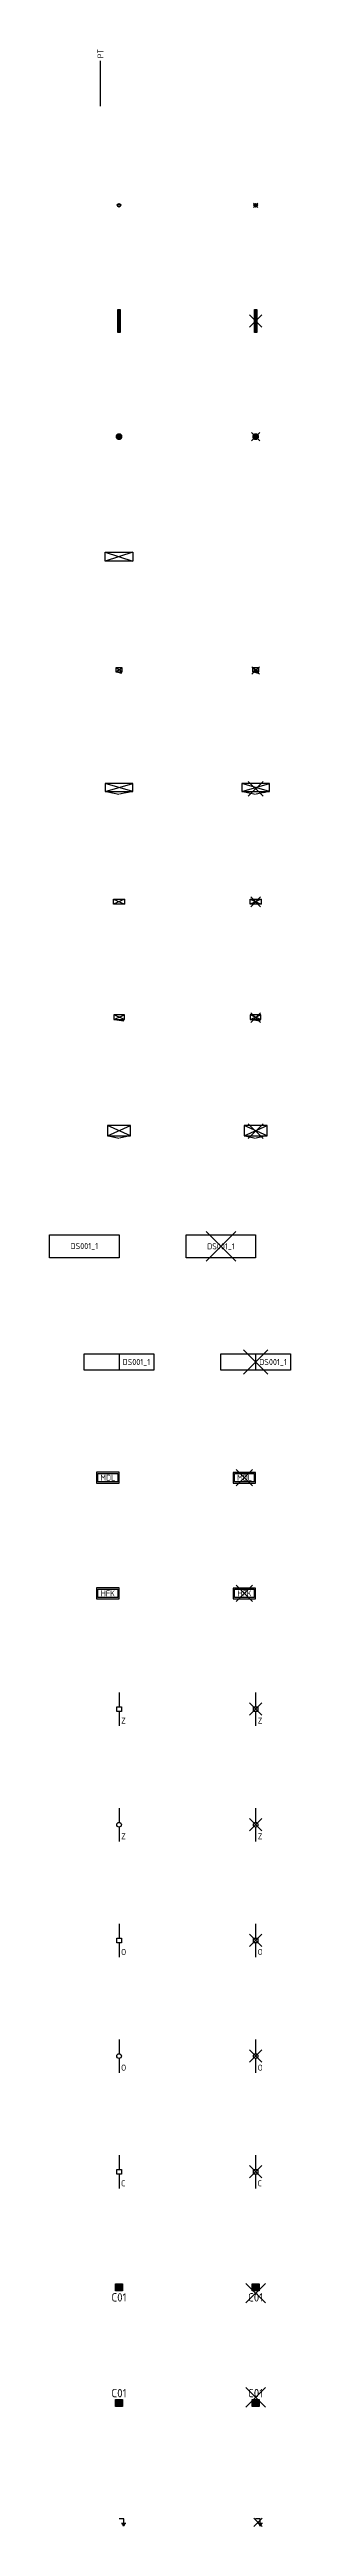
# Model space of a CAD drawing. Header units: metres. Extents: x -3 to 7, y 0 to 220.
# Drawn here: x -3 to 7.4, y -0.3 to 106.7 of the extents above; entities that cross this region are included whole.
import ezdxf
from ezdxf.enums import TextEntityAlignment as Align

# ---------------------------------------------------------------- set-up
doc = ezdxf.new("R2010")
doc.units = ezdxf.units.M
doc.styles.add('NLCS-ISO', font='NLCS-ISO.ttf')

# ---------------------------------------------------------------- blocks, each defined once
blk = doc.blocks.new('SIS-AARDE-SO')
for p, q in [((0.2, 0), (0, 0)), ((0.3, -0.2), (0.1, -0.2)), ((0.27, -0.24), (0.12, -0.24)), ((0.25, -0.28), (0.15, -0.28)), ((0.22, -0.31), (0.17, -0.31)), ((0.2, -0.2), (0.2, 0))]:
    blk.add_line(p, q)
blk = doc.blocks.new('SIS-CEMBRE_BOVEN-SO')
at = {"flags": 128}
blk.add_lwpolyline([(-0.15, 0.15), (0.15, 0.15), (0.15, -0.15), (-0.15, -0.15)], close=True, dxfattribs=at)
at = {"extrusion": (0, 0, -1)}
blk.add_solid([(0.15, 0.15), (-0.15, 0.15), (0.15, -0.15), (-0.15, -0.15)], dxfattribs=at)
at = {"insert": (0, 0.25), "char_height": 0.36, "attachment_point": 8, "line_spacing_factor": 0.85, "style": 'NLCS-ISO'}
blk.add_mtext('C01', dxfattribs=at)
blk = doc.blocks.new('SIS-CEMBRE_ONDER-SO')
at = {"flags": 128}
blk.add_lwpolyline([(-0.15, 0.15), (0.15, 0.15), (0.15, -0.15), (-0.15, -0.15)], close=True, dxfattribs=at)
at = {"extrusion": (0, 0, -1)}
blk.add_solid([(0.15, 0.15), (-0.15, 0.15), (0.15, -0.15), (-0.15, -0.15)], dxfattribs=at)
at = {"insert": (0, -0.25), "char_height": 0.36, "attachment_point": 2, "line_spacing_factor": 0.85, "style": 'NLCS-ISO'}
blk.add_mtext('C01', dxfattribs=at)
blk = doc.blocks.new('SIS-COMPONENT_CONDENSATOR_HSK')
for p, q in [((0, 0.72), (0, 0.1)), ((0, -0.1), (0, -0.72))]:
    blk.add_line(p, q)
at = {"flags": 128}
blk.add_lwpolyline([(-0.1, 0.1), (0.1, 0.1), (0.1, -0.1), (-0.1, -0.1)], close=True, dxfattribs=at)
at = {"style": 'NLCS-ISO'}
blk.add_text('C', height=0.26, dxfattribs=at).set_placement((0.09, -0.63))
blk = doc.blocks.new('SIS-COMPONENT_ONTVANGER')
for p, q in [((0, 0.71), (0, 0.1)), ((0, -0.1), (0, -0.72))]:
    blk.add_line(p, q)
blk.add_circle((0, 0), 0.1)
at = {"style": 'NLCS-ISO'}
blk.add_text('O', height=0.26, dxfattribs=at).set_placement((0.09, -0.63))
blk = doc.blocks.new('SIS-COMPONENT_ONTVANGER_HSK')
for p, q in [((0, 0.72), (0, 0.1)), ((0, -0.1), (0, -0.72))]:
    blk.add_line(p, q)
at = {"flags": 128}
blk.add_lwpolyline([(-0.1, 0.1), (0.1, 0.1), (0.1, -0.1), (-0.1, -0.1)], close=True, dxfattribs=at)
at = {"style": 'NLCS-ISO'}
blk.add_text('O', height=0.26, dxfattribs=at).set_placement((0.09, -0.63))
blk = doc.blocks.new('SIS-COMPONENT_ZENDER')
for p, q in [((0, 0.71), (0, 0.1)), ((0, -0.1), (0, -0.72))]:
    blk.add_line(p, q)
blk.add_circle((0, 0), 0.1)
at = {"style": 'NLCS-ISO'}
blk.add_text('Z', height=0.26, dxfattribs=at).set_placement((0.09, -0.63))
blk = doc.blocks.new('SIS-COMPONENT_ZENDER_HSK')
for p, q in [((0, 0.72), (0, 0.1)), ((0, -0.1), (0, -0.72))]:
    blk.add_line(p, q)
at = {"flags": 128}
blk.add_lwpolyline([(-0.1, 0.1), (0.1, 0.1), (0.1, -0.1), (-0.1, -0.1)], close=True, dxfattribs=at)
at = {"style": 'NLCS-ISO'}
blk.add_text('Z', height=0.26, dxfattribs=at).set_placement((0.09, -0.63))
blk = doc.blocks.new('SIS-DETECTIELUS_HFK')
for p, q in [((0, 0.235), (-0.97, 0.235)), ((-0.97, 0.235), (-0.97, -0.235)), ((-0.915, 0.18), (-0.055, 0.18)), ((-0.915, -0.18), (-0.915, 0.18)), ((-0.055, 0.18), (-0.055, -0.18)), ((0, -0.235), (0, 0.235)), ((-0.97, -0.235), (0, -0.235)), ((-0.055, -0.18), (-0.915, -0.18))]:
    blk.add_line(p, q)
at = {"style": 'NLCS-ISO'}
blk.add_text('HFK', height=0.26, dxfattribs=at).set_placement((-0.485, 0), align=Align.MIDDLE_CENTER)
blk = doc.blocks.new('SIS-DETECTIELUS_MDL')
for p, q in [((0, 0.235), (-0.97, 0.235)), ((-0.97, 0.235), (-0.97, -0.235)), ((-0.915, 0.18), (-0.055, 0.18)), ((-0.915, -0.18), (-0.915, 0.18)), ((-0.055, 0.18), (-0.055, -0.18)), ((0, -0.235), (0, 0.235)), ((-0.97, -0.235), (0, -0.235)), ((-0.055, -0.18), (-0.915, -0.18))]:
    blk.add_line(p, q)
at = {"style": 'NLCS-ISO'}
blk.add_text('MDL', height=0.26, dxfattribs=at).set_placement((-0.485, 0), align=Align.MIDDLE_CENTER)
blk = doc.blocks.new('SIS-DETECTIELUS_VECOM')
for p, q in [((-1.5, 0.35), (1.5, 0.35)), ((-1.5, -0.35), (-1.5, 0.35)), ((0, 0.35), (0, -0.35)), ((1.5, 0.35), (1.5, -0.35)), ((1.5, -0.35), (-1.5, -0.35))]:
    blk.add_line(p, q)
at = {"style": 'NLCS-ISO'}
blk.add_text('DS001_1', height=0.26, dxfattribs=at).set_placement((0.75, 0), align=Align.MIDDLE_CENTER)
blk = doc.blocks.new('SIS-DETECTIELUS_VECOM_GESLEPEN')
for p, q in [((-3, 0.5), (0, 0.5)), ((-3, -0.5), (-3, 0.5)), ((0, 0.5), (0, -0.5)), ((0, -0.5), (-3, -0.5))]:
    blk.add_line(p, q)
at = {"insert": (-1.5, 0), "char_height": 0.26, "attachment_point": 5, "line_spacing_factor": 0.85, "style": 'NLCS-ISO'}
blk.add_mtext('DS001_1', dxfattribs=at)
blk = doc.blocks.new('SIS-INSTALLATIEKAST')
for p, q in [((0.5, 0.23), (-0.5, 0.23)), ((-0.5, 0.23), (-0.5, -0.23)), ((0.5, -0.23), (-0.5, 0.23)), ((-0.5, -0.23), (0.5, 0.23)), ((0.5, -0.23), (0.5, 0.23)), ((-0.5, -0.23), (0.5, -0.23)), ((-0.46, -0.23), (-0.01, -0.32)), ((0.46, -0.23), (0.02, -0.32))]:
    blk.add_line(p, q)
blk = doc.blocks.new('SIS-INSTALLATIEKAST_KABEL')
for p, q in [((-0.22, -0.2), (0.23, 0)), ((0.23, 0), (-0.22, 0)), ((0.23, -0.2), (0.23, 0)), ((-0.22, 0), (-0.22, -0.2)), ((0.23, -0.2), (-0.22, 0)), ((-0.22, -0.2), (0.23, -0.2)), ((-0.2, -0.2), (0.2, -0.25))]:
    blk.add_line(p, q)
blk = doc.blocks.new('SIS-INSTALLATIEKAST_KABEL_VOETSTUK')
for p, q in [((-0.24, 0), (0.24, -0.21)), ((0.24, 0), (-0.24, -0.21)), ((-0.24, -0.21), (-0.24, 0)), ((-0.24, 0), (0.24, 0)), ((0.24, -0.21), (-0.24, -0.21)), ((0.24, 0), (0.24, -0.21))]:
    blk.add_line(p, q)
blk = doc.blocks.new('SIS-INSTALLATIEKAST_WISSEL')
for p, q in [((0.6, 0), (-0.6, 0)), ((-0.6, 0), (-0.6, -0.34)), ((0.6, -0.34), (-0.6, 0)), ((-0.6, -0.34), (0.6, 0)), ((0.6, -0.34), (0.6, 0)), ((-0.6, -0.34), (0.6, -0.34)), ((-0.56, -0.34), (-0.01, -0.45)), ((0.56, -0.34), (0.02, -0.45)), ((0.56, -0.34), (0.34, -0.39))]:
    blk.add_line(p, q)
blk = doc.blocks.new('SIS-INSTALLATIEKAST_WISSELVERWARMING')
for p, q in [((-0.14, 0), (-0.14, -0.17)), ((0.14, -0.17), (-0.14, 0)), ((0.14, 0), (-0.14, 0)), ((-0.14, -0.17), (0.14, 0)), ((0.14, -0.17), (0.14, 0)), ((-0.14, -0.17), (0.14, -0.17)), ((-0.11, -0.17), (0.11, -0.22))]:
    blk.add_line(p, q)
blk = doc.blocks.new('SIS-INSTALLATIEKAST_WISSEL_VOETSTUK')
for p, q in [((-0.6, 0), (0.6, -0.39)), ((0.6, 0), (-0.6, -0.39))]:
    blk.add_line(p, q)
at = {"flags": 128}
blk.add_lwpolyline([(-0.6, 0), (0.6, 0), (0.6, -0.39), (-0.6, -0.39)], close=True, dxfattribs=at)
blk = doc.blocks.new('SIS-MARKERING_STIP')
h = blk.add_hatch(color=256)
edge = h.paths.add_edge_path(flags=0)
edge.add_arc((0, 0), 0.15, 0, 360)
blk = doc.blocks.new('SIS-MARKERING_STOPSTREEP')
h = blk.add_hatch(color=256)
h.dxf.hatch_style = 1
h.paths.add_polyline_path([(-0.05, -0.5), (-0.05, 0.5), (0.05, 0.5), (0.05, -0.5)])
at = {"flags": 128}
blk.add_lwpolyline([(-0.05, -0.5), (-0.05, 0.5), (0.05, 0.5), (0.05, -0.5)], close=True, dxfattribs=at)
blk = doc.blocks.new('SIS-MAST')
for radius in [0.075, 0.05]:
    blk.add_circle((0, 0), radius)
blk = doc.blocks.new('SIS-PUNTTONG_R100_LINKS')
blk.add_line((-0.8, -0.72), (-0.8, 1.25))
at = {"style": 'NLCS-ISO'}
blk.add_text('PT', height=0.26, rotation=90, dxfattribs=at).set_placement((-0.8, 1.35), align=Align.MIDDLE_LEFT)
blk = doc.blocks.new('V-SIS-AARDE-SO')
for p, q in [((-0.08, -0.33), (0.28, 0.02)), ((0.28, -0.33), (-0.08, 0.02)), ((0.2, 0), (0, 0)), ((0.3, -0.2), (0.1, -0.2)), ((0.27, -0.24), (0.12, -0.24)), ((0.25, -0.28), (0.15, -0.28)), ((0.22, -0.31), (0.17, -0.31)), ((0.2, -0.2), (0.2, 0))]:
    blk.add_line(p, q)
blk = doc.blocks.new('V-SIS-CEMBRE_BOVEN-SO')
for p, q in [((-0.42, -0.17), (0.42, 0.67)), ((0.42, -0.17), (-0.42, 0.67))]:
    blk.add_line(p, q)
at = {"flags": 128}
blk.add_lwpolyline([(-0.15, 0.15), (0.15, 0.15), (0.15, -0.15), (-0.15, -0.15)], close=True, dxfattribs=at)
at = {"extrusion": (0, 0, -1)}
blk.add_solid([(0.15, 0.15), (-0.15, 0.15), (0.15, -0.15), (-0.15, -0.15)], dxfattribs=at)
at = {"insert": (0, 0.25), "char_height": 0.36, "attachment_point": 8, "line_spacing_factor": 0.85, "style": 'NLCS-ISO'}
blk.add_mtext('C01', dxfattribs=at)
blk = doc.blocks.new('V-SIS-CEMBRE_ONDER-SO')
for p, q in [((0.42, -0.67), (-0.42, 0.17)), ((-0.42, -0.67), (0.42, 0.17))]:
    blk.add_line(p, q)
at = {"flags": 128}
blk.add_lwpolyline([(-0.15, 0.15), (0.15, 0.15), (0.15, -0.15), (-0.15, -0.15)], close=True, dxfattribs=at)
at = {"extrusion": (0, 0, -1)}
blk.add_solid([(0.15, 0.15), (-0.15, 0.15), (0.15, -0.15), (-0.15, -0.15)], dxfattribs=at)
at = {"insert": (0, -0.25), "char_height": 0.36, "attachment_point": 2, "line_spacing_factor": 0.85, "style": 'NLCS-ISO'}
blk.add_mtext('C01', dxfattribs=at)
blk = doc.blocks.new('V-SIS-COMPONENT_CONDENSATOR_HSK')
for p, q in [((-0.26, -0.27), (0.27, 0.27)), ((0.27, -0.27), (-0.26, 0.27)), ((0, 0.72), (0, 0.1)), ((0, -0.1), (0, -0.72))]:
    blk.add_line(p, q)
at = {"flags": 128}
blk.add_lwpolyline([(-0.1, 0.1), (0.1, 0.1), (0.1, -0.1), (-0.1, -0.1)], close=True, dxfattribs=at)
at = {"style": 'NLCS-ISO'}
blk.add_text('C', height=0.26, dxfattribs=at).set_placement((0.09, -0.63))
blk = doc.blocks.new('V-SIS-COMPONENT_ONTVANGER')
for p, q in [((-0.27, -0.27), (0.27, 0.27)), ((0.27, -0.27), (-0.27, 0.27)), ((0, 0.71), (0, 0.1)), ((0, -0.1), (0, -0.72))]:
    blk.add_line(p, q)
blk.add_circle((0, 0), 0.1)
at = {"style": 'NLCS-ISO'}
blk.add_text('O', height=0.26, dxfattribs=at).set_placement((0.09, -0.63))
blk = doc.blocks.new('V-SIS-COMPONENT_ONTVANGER_HSK')
for p, q in [((-0.26, -0.27), (0.27, 0.27)), ((0.27, -0.27), (-0.26, 0.27)), ((0, 0.72), (0, 0.1)), ((0, -0.1), (0, -0.72))]:
    blk.add_line(p, q)
at = {"flags": 128}
blk.add_lwpolyline([(-0.1, 0.1), (0.1, 0.1), (0.1, -0.1), (-0.1, -0.1)], close=True, dxfattribs=at)
at = {"style": 'NLCS-ISO'}
blk.add_text('O', height=0.26, dxfattribs=at).set_placement((0.09, -0.63))
blk = doc.blocks.new('V-SIS-COMPONENT_ZENDER')
for p, q in [((-0.27, -0.27), (0.27, 0.27)), ((0.27, -0.27), (-0.27, 0.27)), ((0, 0.71), (0, 0.1)), ((0, -0.1), (0, -0.72))]:
    blk.add_line(p, q)
blk.add_circle((0, 0), 0.1)
at = {"style": 'NLCS-ISO'}
blk.add_text('Z', height=0.26, dxfattribs=at).set_placement((0.09, -0.63))
blk = doc.blocks.new('V-SIS-COMPONENT_ZENDER_HSK')
for p, q in [((-0.26, -0.27), (0.27, 0.27)), ((0.27, -0.27), (-0.26, 0.27)), ((0, 0.72), (0, 0.1)), ((0, -0.1), (0, -0.72))]:
    blk.add_line(p, q)
at = {"flags": 128}
blk.add_lwpolyline([(-0.1, 0.1), (0.1, 0.1), (0.1, -0.1), (-0.1, -0.1)], close=True, dxfattribs=at)
at = {"style": 'NLCS-ISO'}
blk.add_text('Z', height=0.26, dxfattribs=at).set_placement((0.09, -0.63))
blk = doc.blocks.new('V-SIS-DETECTIELUS_HFK')
for p, q in [((0, 0.23), (-0.97, 0.23)), ((-0.97, 0.23), (-0.97, -0.23)), ((-0.92, 0.18), (-0.06, 0.18)), ((-0.92, -0.18), (-0.92, 0.18)), ((-0.13, -0.35), (-0.84, 0.35)), ((-0.84, -0.35), (-0.13, 0.35)), ((-0.06, 0.18), (-0.06, -0.18)), ((0, -0.23), (0, 0.23)), ((-0.97, -0.23), (0, -0.23)), ((-0.06, -0.18), (-0.92, -0.18))]:
    blk.add_line(p, q)
at = {"style": 'NLCS-ISO'}
blk.add_text('HFK', height=0.26, dxfattribs=at).set_placement((-0.48, 0), align=Align.MIDDLE_CENTER)
blk = doc.blocks.new('V-SIS-DETECTIELUS_MDL')
for p, q in [((0, 0.23), (-0.97, 0.23)), ((-0.97, 0.23), (-0.97, -0.23)), ((-0.92, 0.18), (-0.06, 0.18)), ((-0.92, -0.18), (-0.92, 0.18)), ((-0.13, -0.35), (-0.84, 0.35)), ((-0.84, -0.35), (-0.13, 0.35)), ((-0.06, 0.18), (-0.06, -0.18)), ((0, -0.23), (0, 0.23)), ((-0.97, -0.23), (0, -0.23)), ((-0.06, -0.18), (-0.92, -0.18))]:
    blk.add_line(p, q)
at = {"style": 'NLCS-ISO'}
blk.add_text('MDL', height=0.26, dxfattribs=at).set_placement((-0.48, 0), align=Align.MIDDLE_CENTER)
blk = doc.blocks.new('V-SIS-DETECTIELUS_VECOM')
for p, q in [((-1.5, 0.35), (1.5, 0.35)), ((-1.5, -0.35), (-1.5, 0.35)), ((0.53, -0.53), (-0.53, 0.53)), ((-0.53, -0.53), (0.53, 0.53)), ((0, 0.35), (0, -0.35)), ((1.5, 0.35), (1.5, -0.35)), ((1.5, -0.35), (-1.5, -0.35))]:
    blk.add_line(p, q)
at = {"style": 'NLCS-ISO'}
blk.add_text('DS001_1', height=0.26, dxfattribs=at).set_placement((0.75, 0), align=Align.MIDDLE_CENTER)
blk = doc.blocks.new('V-SIS-DETECTIELUS_VECOM_GESLEPEN')
for p, q in [((-3, 0.5), (0, 0.5)), ((-3, -0.5), (-3, 0.5)), ((-0.86, -0.64), (-2.14, 0.64)), ((-2.14, -0.64), (-0.86, 0.64)), ((0, 0.5), (0, -0.5)), ((0, -0.5), (-3, -0.5))]:
    blk.add_line(p, q)
at = {"style": 'NLCS-ISO'}
blk.add_text('DS001_1', height=0.26, dxfattribs=at).set_placement((-1.5, 0), align=Align.MIDDLE_CENTER)
blk = doc.blocks.new('V-SIS-INSTALLATIEKAST')
for p, q in [((0.5, 0.23), (-0.5, 0.23)), ((-0.5, 0.23), (-0.5, -0.23)), ((0.5, -0.23), (-0.5, 0.23)), ((-0.5, -0.23), (0.5, 0.23)), ((0.32, -0.34), (-0.32, 0.29)), ((-0.32, -0.34), (0.32, 0.29)), ((0.5, -0.23), (0.5, 0.23)), ((-0.5, -0.23), (0.5, -0.23)), ((-0.46, -0.23), (-0.01, -0.32)), ((0.46, -0.23), (0.02, -0.32))]:
    blk.add_line(p, q)
blk = doc.blocks.new('V-SIS-INSTALLATIEKAST_KABEL')
for p, q in [((-0.23, -0.2), (0.23, 0)), ((0.23, 0), (-0.23, 0)), ((0.21, -0.33), (-0.21, 0.09)), ((-0.21, -0.33), (0.21, 0.09)), ((0.23, -0.2), (0.23, 0)), ((-0.23, 0), (-0.23, -0.2)), ((0.23, -0.2), (-0.23, 0)), ((-0.23, -0.2), (0.23, -0.2)), ((-0.2, -0.2), (0.2, -0.25))]:
    blk.add_line(p, q)
blk = doc.blocks.new('V-SIS-INSTALLATIEKAST_KABEL_VOETSTUK')
for p, q in [((0.21, -0.32), (-0.21, 0.11)), ((-0.21, -0.32), (0.21, 0.11)), ((-0.24, 0), (0.24, -0.21)), ((0.24, 0), (-0.24, -0.21)), ((-0.24, -0.21), (-0.24, 0)), ((-0.24, 0), (0.24, 0)), ((0.24, -0.21), (-0.24, -0.21)), ((0.24, 0), (0.24, -0.21))]:
    blk.add_line(p, q)
blk = doc.blocks.new('V-SIS-INSTALLATIEKAST_WISSEL')
for p, q in [((0.6, 0), (-0.6, 0)), ((-0.6, 0), (-0.6, -0.34)), ((0.6, -0.34), (-0.6, 0)), ((-0.6, -0.34), (0.6, 0)), ((0.32, -0.54), (-0.32, 0.1)), ((-0.32, -0.54), (0.32, 0.1)), ((0.6, -0.34), (0.6, 0)), ((-0.6, -0.34), (0.6, -0.34)), ((-0.56, -0.34), (-0.01, -0.45)), ((0.56, -0.34), (0.02, -0.45)), ((0.56, -0.34), (0.34, -0.39))]:
    blk.add_line(p, q)
blk = doc.blocks.new('V-SIS-INSTALLATIEKAST_WISSELVERWARMING')
for p, q in [((0.16, -0.27), (-0.16, 0.05)), ((-0.16, -0.27), (0.16, 0.05)), ((-0.14, 0), (-0.14, -0.17)), ((0.14, -0.17), (-0.14, 0)), ((0.14, 0), (-0.14, 0)), ((-0.14, -0.17), (0.14, 0)), ((0.14, -0.17), (0.14, 0)), ((-0.14, -0.17), (0.14, -0.17)), ((-0.11, -0.17), (0.11, -0.22))]:
    blk.add_line(p, q)
blk = doc.blocks.new('V-SIS-MARKERING_STIP')
h = blk.add_hatch(color=256)
edge = h.paths.add_edge_path(flags=0)
edge.add_arc((0, 0), 0.15, 0, 360)
for p, q in [((0.18, -0.18), (-0.18, 0.18)), ((-0.18, -0.18), (0.18, 0.18))]:
    blk.add_line(p, q)
blk = doc.blocks.new('V-SIS-MARKERING_STOPSTREEP')
h = blk.add_hatch(color=256)
h.dxf.hatch_style = 1
h.paths.add_polyline_path([(-0.05, -0.5), (-0.05, 0.5), (0.05, 0.5), (0.05, -0.5)])
for p, q in [((-0.27, -0.27), (0.27, 0.27)), ((0.27, -0.27), (-0.27, 0.27))]:
    blk.add_line(p, q)
at = {"flags": 128}
blk.add_lwpolyline([(-0.05, -0.5), (-0.05, 0.5), (0.05, 0.5), (0.05, -0.5)], close=True, dxfattribs=at)
blk = doc.blocks.new('V-SIS-MAST')
for p, q in [((0.09, -0.09), (-0.09, 0.09)), ((-0.09, -0.09), (0.09, 0.09))]:
    blk.add_line(p, q)
for radius in [0.075, 0.05]:
    blk.add_circle((0, 0), radius)

msp = doc.modelspace()

# ---------------------------------------------------------------- block references
for name, p in [('SIS-PUNTTONG_R100_LINKS', (0, 105)), ('SIS-MAST', (0, 100)), ('V-SIS-MAST', (5.9, 100)), ('SIS-MARKERING_STOPSTREEP', (0, 95)), ('V-SIS-MARKERING_STOPSTREEP', (5.9, 95)), ('SIS-MARKERING_STIP', (0, 90)), ('V-SIS-MARKERING_STIP', (5.9, 90)), ('SIS-INSTALLATIEKAST_WISSEL_VOETSTUK', (0, 85)), ('SIS-INSTALLATIEKAST_WISSELVERWARMING', (0, 80)), ('V-SIS-INSTALLATIEKAST_WISSELVERWARMING', (5.9, 80)), ('SIS-INSTALLATIEKAST_WISSEL', (0, 75)), ('V-SIS-INSTALLATIEKAST_WISSEL', (5.9, 75)), ('SIS-INSTALLATIEKAST_KABEL_VOETSTUK', (0, 70)), ('V-SIS-INSTALLATIEKAST_KABEL_VOETSTUK', (5.9, 70)), ('SIS-INSTALLATIEKAST_KABEL', (0, 65)), ('V-SIS-INSTALLATIEKAST_KABEL', (5.9, 65)), ('SIS-INSTALLATIEKAST', (0, 60)), ('V-SIS-INSTALLATIEKAST', (5.9, 60)), ('SIS-DETECTIELUS_VECOM_GESLEPEN', (0, 55)), ('V-SIS-DETECTIELUS_VECOM_GESLEPEN', (5.9, 55)), ('SIS-DETECTIELUS_VECOM', (0, 50)), ('V-SIS-DETECTIELUS_VECOM', (5.9, 50)), ('SIS-DETECTIELUS_MDL', (0, 45)), ('V-SIS-DETECTIELUS_MDL', (5.9, 45)), ('SIS-DETECTIELUS_HFK', (0, 40)), ('V-SIS-DETECTIELUS_HFK', (5.9, 40)), ('SIS-COMPONENT_ZENDER_HSK', (0, 35)), ('V-SIS-COMPONENT_ZENDER_HSK', (5.9, 35)), ('SIS-COMPONENT_ZENDER', (0, 30)), ('V-SIS-COMPONENT_ZENDER', (5.9, 30)), ('SIS-COMPONENT_ONTVANGER_HSK', (0, 25)), ('V-SIS-COMPONENT_ONTVANGER_HSK', (5.9, 25)), ('SIS-COMPONENT_ONTVANGER', (0, 20)), ('V-SIS-COMPONENT_ONTVANGER', (5.9, 20)), ('SIS-COMPONENT_CONDENSATOR_HSK', (0, 15)), ('V-SIS-COMPONENT_CONDENSATOR_HSK', (5.9, 15)), ('SIS-CEMBRE_ONDER-SO', (0, 10)), ('V-SIS-CEMBRE_ONDER-SO', (5.9, 10)), ('SIS-CEMBRE_BOVEN-SO', (0, 5)), ('V-SIS-CEMBRE_BOVEN-SO', (5.9, 5)), ('V-SIS-AARDE-SO', (5.9, 0)), ('SIS-AARDE-SO', (0, 0))]:
    msp.add_blockref(name, p)

doc.saveas('drawing.dxf')
